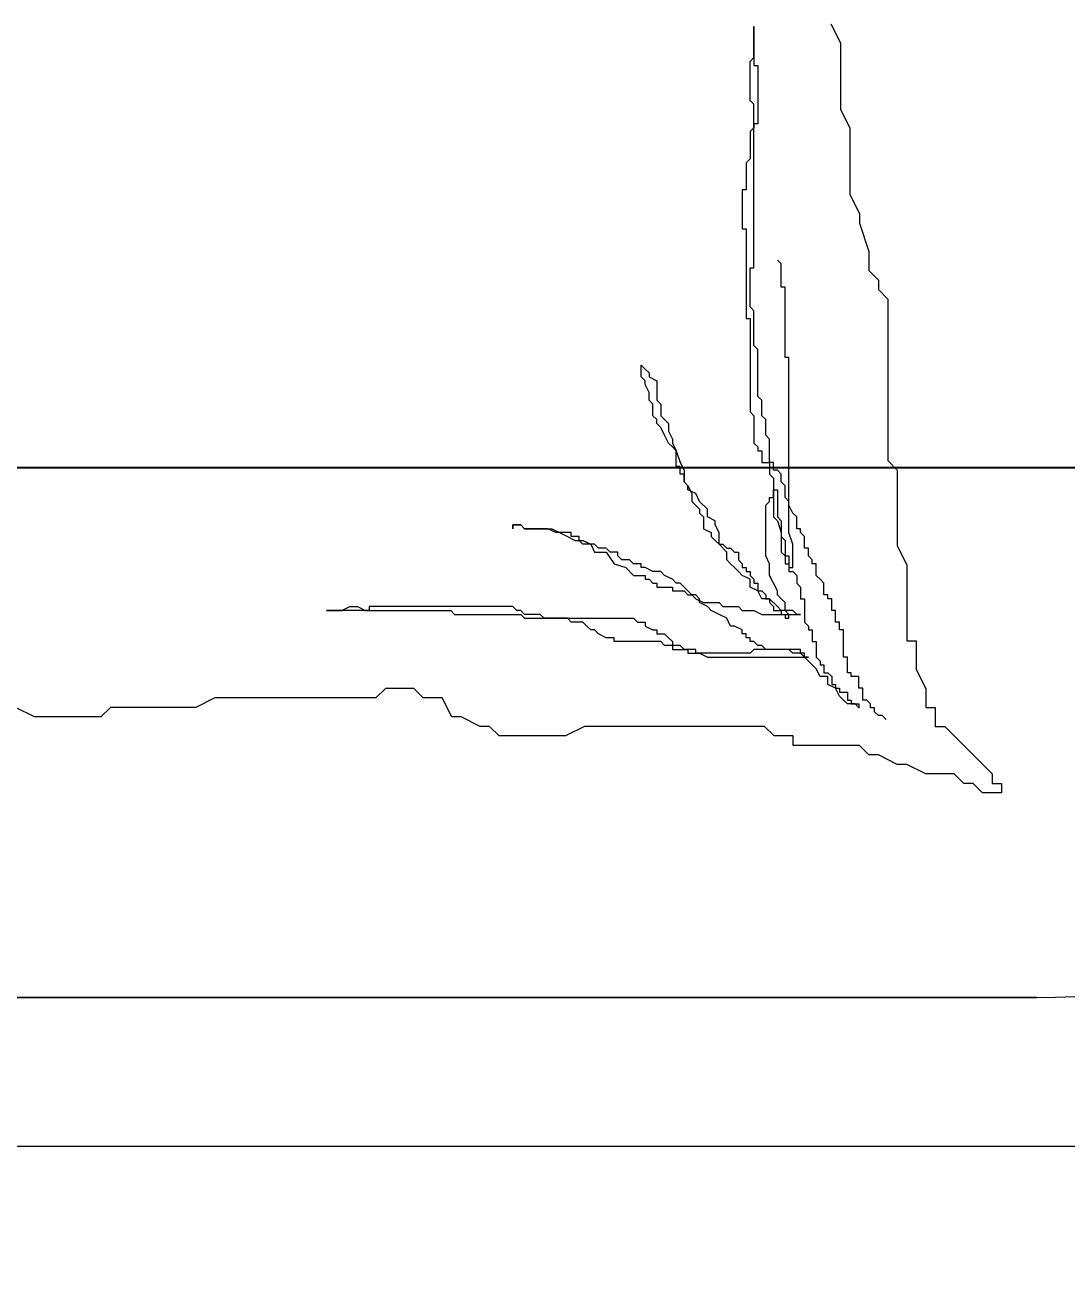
# Model space of a CAD drawing. Extents: x 775040 to 808375, y 4159409 to 4163651.
# Drawn here: x 782509.55 to 782523.55, y 4160272.12 to 4160288.98 of the extents above; entities that cross this region are included whole.
import ezdxf

# ---------------------------------------------------------------- set-up
doc = ezdxf.new("R2010")
doc.units = 0
doc.header["$MEASUREMENT"] = 0
doc.header["$PDMODE"] = 3
doc.linetypes.add('DUZ', pattern=[500, 500])
doc.layers.get('0').update_dxf_attribs({"linetype": 'DUZ'})
for name, color, linetype, lineweight in [('Z_dış ölçü', 115, 'Continuous', 25), ('Z_iç ölçü dikey', 111, 'Continuous', 25), ('Z_iç ölçü yatay', 75, 'Continuous', 20), ('Z_tefriş', 73, 'Continuous', 5)]:
    doc.layers.add(name, color=color, linetype=linetype, lineweight=lineweight)
doc.styles.add('OLCUIC', font='ROMANS.SHX', dxfattribs={"width": 0.5})
doc.dimstyles.new('ölçü 50', dxfattribs={"dimtxt": 12.5, "dimasz": 7, "dimexe": 5.3, "dimexo": 5, "dimgap": 2.5, "dimtad": 1, "dimdec": 0, "dimzin": 9, "dimdsep": 46, "dimtxsty": 'OLCUIC', "dimblk1": 'ARCHTICK', "dimblk2": 'ARCHTICK', "dimsah": 1, "dimcen": 0, "dimdle": 5.5, "dimadec": 0, "dimazin": 0, "dimtfac": 1, "dimtdec": 0, "dimtix": 1, "dimtofl": 0, "dimtmove": 1, "dimatfit": 3, "dimldrblk": 'ARCHTICK', "dimfxl": 0, "dimtolj": 1, "dimtzin": 0, "dimarcsym": 0})

# ---------------------------------------------------------------- blocks, each defined once
blk = doc.blocks.new('YATAK 1')
at = {"layer": 'Z_tefriş'}
for p, q in [((-8791.057, 16917.306), (-8791.057, 17107.306)), ((-8793.057, 17095.306), (-8793.057, 16929.306)), ((-8793.057, 16929.306), (-8793.057, 17095.306)), ((-8796.315, 17094.456), (-8796.06, 17094.711)), ((-8796.06, 17094.711), (-8795.932, 17094.711)), ((-8795.932, 17094.838), (-8795.805, 17094.838)), ((-8795.932, 17094.711), (-8795.932, 17094.838)), ((-8795.805, 17094.838), (-8795.805, 17094.583)), ((-8795.805, 17094.583), (-8795.932, 17094.456)), ((-8796.443, 17094.329), (-8796.315, 17094.456)), ((-8795.932, 17094.456), (-8795.932, 17094.329)), ((-8796.698, 17094.074), (-8796.443, 17094.329)), ((-8795.932, 17094.329), (-8796.06, 17094.201)), ((-8796.698, 17093.946), (-8796.698, 17094.074)), ((-8796.06, 17094.201), (-8796.06, 17093.819)), ((-8796.953, 17093.946), (-8796.698, 17093.946)), ((-8796.953, 17093.819), (-8796.953, 17093.946)), ((-8797.463, 17093.691), (-8797.208, 17093.819)), ((-8797.208, 17093.819), (-8796.953, 17093.819)), ((-8796.06, 17093.819), (-8796.187, 17093.564)), ((-8799.122, 17093.436), (-8798.867, 17093.564)), ((-8798.867, 17093.564), (-8797.846, 17093.564)), ((-8797.846, 17093.691), (-8797.463, 17093.691)), ((-8797.846, 17093.564), (-8797.846, 17093.691)), ((-8796.187, 17093.564), (-8796.187, 17093.436)), ((-8800.27, 17093.309), (-8800.142, 17093.436)), ((-8800.142, 17093.436), (-8799.122, 17093.436)), ((-8796.187, 17093.436), (-8796.315, 17093.181)), ((-8802.566, 17093.181), (-8802.439, 17093.309)), ((-8802.439, 17093.309), (-8800.27, 17093.309)), ((-8796.79, 17093.286), (-8796.843, 17093.234)), ((-8796.843, 17093.234), (-8796.843, 17093.182)), ((-8803.46, 17092.926), (-8803.077, 17093.054)), ((-8803.077, 17093.054), (-8802.822, 17093.054)), ((-8802.822, 17093.054), (-8802.694, 17093.181)), ((-8802.694, 17093.181), (-8802.566, 17093.181)), ((-8797, 17093.077), (-8797.052, 17093.025)), ((-8797.052, 17093.025), (-8797.052, 17092.973)), ((-8796.947, 17093.077), (-8797, 17093.077)), ((-8796.947, 17093.129), (-8796.947, 17093.077)), ((-8796.895, 17093.129), (-8796.947, 17093.129)), ((-8796.843, 17093.182), (-8796.895, 17093.129)), ((-8796.315, 17093.054), (-8796.443, 17092.926)), ((-8796.315, 17093.181), (-8796.315, 17093.054)), ((-8803.842, 17092.799), (-8803.587, 17092.926)), ((-8803.587, 17092.926), (-8803.46, 17092.926)), ((-8797.366, 17092.92), (-8797.366, 17092.816)), ((-8797.209, 17092.92), (-8797.366, 17092.92)), ((-8797.209, 17092.973), (-8797.209, 17092.92)), ((-8797.052, 17092.973), (-8797.209, 17092.973)), ((-8796.947, 17092.92), (-8797, 17092.868)), ((-8797, 17092.92), (-8796.947, 17092.92)), ((-8797, 17092.816), (-8797, 17092.92)), ((-8797, 17092.868), (-8797, 17092.764)), ((-8796.443, 17092.926), (-8796.443, 17092.034)), ((-8804.991, 17092.671), (-8804.735, 17092.799)), ((-8804.735, 17092.799), (-8803.842, 17092.799)), ((-8797.994, 17092.711), (-8797.994, 17092.659)), ((-8797.627, 17092.711), (-8797.994, 17092.711)), ((-8797.627, 17092.764), (-8797.627, 17092.711)), ((-8797.418, 17092.764), (-8797.627, 17092.764)), ((-8797.418, 17092.816), (-8797.418, 17092.764)), ((-8797.366, 17092.816), (-8797.418, 17092.816)), ((-8797.157, 17092.764), (-8797.052, 17092.764)), ((-8797.157, 17092.659), (-8797.157, 17092.764)), ((-8797.052, 17092.711), (-8797.104, 17092.659)), ((-8797.052, 17092.816), (-8797, 17092.816)), ((-8797.052, 17092.764), (-8797.052, 17092.816)), ((-8797, 17092.764), (-8797.052, 17092.711)), ((-8806.139, 17092.544), (-8805.884, 17092.671)), ((-8805.884, 17092.671), (-8804.991, 17092.671)), ((-8798.412, 17092.554), (-8798.412, 17092.502)), ((-8798.255, 17092.554), (-8798.412, 17092.554)), ((-8798.255, 17092.607), (-8798.255, 17092.554)), ((-8798.098, 17092.607), (-8798.255, 17092.607)), ((-8798.098, 17092.659), (-8798.098, 17092.607)), ((-8797.994, 17092.659), (-8798.098, 17092.659)), ((-8797.418, 17092.502), (-8797.366, 17092.554)), ((-8797.366, 17092.554), (-8797.261, 17092.554)), ((-8797.209, 17092.607), (-8797.261, 17092.502)), ((-8797.261, 17092.607), (-8797.209, 17092.607)), ((-8797.261, 17092.554), (-8797.261, 17092.607)), ((-8797.104, 17092.659), (-8797.209, 17092.607)), ((-8797.209, 17092.659), (-8797.157, 17092.659)), ((-8797.209, 17092.607), (-8797.209, 17092.659)), ((-8798.674, 17092.398), (-8798.726, 17092.345)), ((-8798.621, 17092.45), (-8798.674, 17092.398)), ((-8798.464, 17092.45), (-8798.621, 17092.45)), ((-8798.464, 17092.502), (-8798.464, 17092.45)), ((-8798.412, 17092.502), (-8798.464, 17092.502)), ((-8797.627, 17092.345), (-8797.575, 17092.398)), ((-8797.575, 17092.398), (-8797.523, 17092.398)), ((-8797.523, 17092.45), (-8797.418, 17092.45)), ((-8797.523, 17092.398), (-8797.523, 17092.45)), ((-8797.366, 17092.398), (-8797.47, 17092.345)), ((-8797.418, 17092.45), (-8797.418, 17092.502)), ((-8797.366, 17092.502), (-8797.366, 17092.398)), ((-8797.261, 17092.502), (-8797.366, 17092.502)), ((-8799.249, 17092.189), (-8799.301, 17092.136)), ((-8799.092, 17092.189), (-8799.249, 17092.189)), ((-8799.092, 17092.241), (-8799.092, 17092.189)), ((-8798.988, 17092.241), (-8799.092, 17092.241)), ((-8798.935, 17092.293), (-8798.988, 17092.241)), ((-8798.883, 17092.293), (-8798.935, 17092.293)), ((-8798.883, 17092.345), (-8798.883, 17092.293)), ((-8798.726, 17092.345), (-8798.883, 17092.345)), ((-8798.412, 17092.189), (-8798.098, 17092.189)), ((-8798.412, 17092.136), (-8798.412, 17092.189)), ((-8798.098, 17092.189), (-8798.046, 17092.241)), ((-8798.046, 17092.241), (-8797.994, 17092.241)), ((-8797.994, 17092.293), (-8797.837, 17092.293)), ((-8797.994, 17092.241), (-8797.994, 17092.293)), ((-8797.837, 17092.345), (-8797.627, 17092.345)), ((-8797.837, 17092.293), (-8797.837, 17092.345)), ((-8797.68, 17092.189), (-8797.68, 17092.136)), ((-8797.627, 17092.189), (-8797.68, 17092.189)), ((-8797.627, 17092.189), (-8797.68, 17092.136)), ((-8797.523, 17092.293), (-8797.627, 17092.189)), ((-8797.627, 17092.241), (-8797.627, 17092.189)), ((-8797.627, 17090.882), (-8797.627, 17092.241)), ((-8797.47, 17092.345), (-8797.523, 17092.293)), ((-8799.563, 17092.032), (-8799.668, 17091.979)), ((-8799.511, 17092.084), (-8799.563, 17092.032)), ((-8799.354, 17092.084), (-8799.511, 17092.084)), ((-8799.354, 17092.136), (-8799.354, 17092.084)), ((-8799.301, 17092.136), (-8799.354, 17092.136)), ((-8799.144, 17092.032), (-8799.301, 17091.979)), ((-8798.831, 17092.032), (-8799.144, 17092.032)), ((-8798.831, 17091.979), (-8798.831, 17092.032)), ((-8798.778, 17092.032), (-8798.726, 17092.084)), ((-8798.778, 17091.979), (-8798.778, 17092.032)), ((-8798.726, 17092.084), (-8798.621, 17092.084)), ((-8798.621, 17092.084), (-8798.569, 17092.136)), ((-8798.569, 17092.136), (-8798.412, 17092.136)), ((-8798.203, 17092.084), (-8798.255, 17092.032)), ((-8798.255, 17092.032), (-8798.255, 17091.875)), ((-8798.203, 17092.136), (-8798.203, 17092.084)), ((-8798.203, 17091.614), (-8798.203, 17092.136)), ((-8797.732, 17092.136), (-8797.732, 17091.666)), ((-8797.68, 17092.136), (-8797.732, 17092.136)), ((-8797.68, 17092.032), (-8797.732, 17091.979)), ((-8797.68, 17092.136), (-8797.68, 17092.032)), ((-8796.57, 17092.034), (-8796.57, 17091.779)), ((-8796.443, 17092.034), (-8796.57, 17092.034)), ((-8802.911, 17091.875), (-8802.963, 17091.823)), ((-8802.597, 17091.875), (-8802.911, 17091.875)), ((-8802.597, 17091.927), (-8802.597, 17091.875)), ((-8801.656, 17091.927), (-8802.597, 17091.927)), ((-8801.656, 17091.979), (-8801.656, 17091.927)), ((-8799.301, 17091.979), (-8801.656, 17091.979)), ((-8800.086, 17091.875), (-8800.138, 17091.823)), ((-8799.982, 17091.875), (-8800.086, 17091.875)), ((-8799.929, 17091.927), (-8799.982, 17091.875)), ((-8799.772, 17091.927), (-8799.929, 17091.927)), ((-8799.72, 17091.979), (-8799.772, 17091.927)), ((-8799.668, 17091.979), (-8799.72, 17091.979)), ((-8799.511, 17091.823), (-8799.458, 17091.875)), ((-8799.458, 17091.823), (-8799.301, 17091.875)), ((-8799.458, 17091.875), (-8799.249, 17091.875)), ((-8799.301, 17091.875), (-8799.04, 17091.875)), ((-8799.249, 17091.875), (-8799.197, 17091.927)), ((-8799.197, 17091.927), (-8798.988, 17091.927)), ((-8799.04, 17091.875), (-8798.988, 17091.927)), ((-8798.988, 17091.979), (-8798.778, 17091.979)), ((-8798.988, 17091.927), (-8798.988, 17091.979)), ((-8798.988, 17091.927), (-8798.883, 17091.927)), ((-8798.883, 17091.979), (-8798.831, 17091.979)), ((-8798.883, 17091.927), (-8798.883, 17091.979)), ((-8798.412, 17091.875), (-8798.464, 17091.823)), ((-8798.36, 17091.927), (-8798.412, 17091.875)), ((-8798.255, 17091.927), (-8798.36, 17091.927)), ((-8798.255, 17091.875), (-8798.307, 17091.823)), ((-8798.203, 17091.979), (-8798.255, 17091.927)), ((-8798.255, 17091.875), (-8798.203, 17091.875)), ((-8798.255, 17091.77), (-8798.255, 17091.875)), ((-8798.151, 17091.979), (-8798.203, 17091.979)), ((-8798.203, 17091.927), (-8798.151, 17091.927)), ((-8798.203, 17091.875), (-8798.203, 17091.927)), ((-8798.151, 17091.927), (-8798.151, 17091.979)), ((-8797.732, 17091.979), (-8797.732, 17091.509)), ((-8800.557, 17091.718), (-8800.609, 17091.666)), ((-8800.243, 17091.718), (-8800.557, 17091.718)), ((-8800.243, 17091.77), (-8800.243, 17091.718)), ((-8800.138, 17091.77), (-8800.243, 17091.77)), ((-8800.243, 17091.718), (-8800.086, 17091.718)), ((-8800.243, 17091.614), (-8800.243, 17091.718)), ((-8800.138, 17091.823), (-8800.138, 17091.77)), ((-8800.086, 17091.718), (-8800.034, 17091.77)), ((-8800.034, 17091.77), (-8799.877, 17091.77)), ((-8799.877, 17091.823), (-8799.511, 17091.823)), ((-8799.877, 17091.77), (-8799.877, 17091.823)), ((-8799.877, 17091.77), (-8799.511, 17091.77)), ((-8799.772, 17091.77), (-8799.877, 17091.77)), ((-8799.772, 17091.718), (-8799.772, 17091.77)), ((-8799.72, 17091.718), (-8799.772, 17091.718)), ((-8799.668, 17091.666), (-8799.72, 17091.718)), ((-8799.511, 17091.77), (-8799.458, 17091.823)), ((-8798.883, 17091.718), (-8798.988, 17091.666)), ((-8798.726, 17091.718), (-8798.883, 17091.718)), ((-8798.621, 17091.77), (-8798.726, 17091.718)), ((-8798.517, 17091.823), (-8798.621, 17091.77)), ((-8798.464, 17091.823), (-8798.517, 17091.823)), ((-8798.307, 17091.823), (-8798.412, 17091.718)), ((-8798.412, 17091.718), (-8798.36, 17091.718)), ((-8798.412, 17091.666), (-8798.412, 17091.718)), ((-8798.412, 17091.718), (-8798.412, 17091.614)), ((-8798.36, 17091.718), (-8798.307, 17091.77)), ((-8798.307, 17091.77), (-8798.255, 17091.77)), ((-8796.57, 17091.779), (-8796.698, 17091.652)), ((-8806.102, 17091.509), (-8805.579, 17091.509)), ((-8805.684, 17091.509), (-8806.102, 17091.509)), ((-8805.631, 17091.457), (-8805.684, 17091.509)), ((-8805.579, 17091.561), (-8804.794, 17091.561)), ((-8805.579, 17091.509), (-8805.579, 17091.561)), ((-8805.056, 17091.509), (-8805.108, 17091.457)), ((-8802.859, 17091.509), (-8805.056, 17091.509)), ((-8804.794, 17091.561), (-8804.794, 17091.509)), ((-8804.794, 17091.509), (-8804.742, 17091.509)), ((-8804.742, 17091.509), (-8804.69, 17091.457)), ((-8802.859, 17091.457), (-8802.859, 17091.509)), ((-8802.283, 17091.509), (-8802.336, 17091.457)), ((-8801.813, 17091.509), (-8802.283, 17091.509)), ((-8801.76, 17091.561), (-8801.813, 17091.509)), ((-8801.132, 17091.561), (-8801.76, 17091.561)), ((-8801.08, 17091.614), (-8801.132, 17091.561)), ((-8800.871, 17091.614), (-8801.08, 17091.614)), ((-8800.923, 17091.457), (-8800.871, 17091.509)), ((-8800.819, 17091.666), (-8800.871, 17091.614)), ((-8800.871, 17091.509), (-8800.505, 17091.509)), ((-8800.609, 17091.666), (-8800.819, 17091.666)), ((-8800.505, 17091.509), (-8800.452, 17091.561)), ((-8800.452, 17091.561), (-8800.4, 17091.561)), ((-8800.4, 17091.614), (-8800.243, 17091.614)), ((-8800.4, 17091.561), (-8800.4, 17091.614)), ((-8798.988, 17091.666), (-8799.668, 17091.666)), ((-8798.726, 17091.457), (-8798.674, 17091.509)), ((-8798.674, 17091.509), (-8798.621, 17091.509)), ((-8798.621, 17091.561), (-8798.517, 17091.561)), ((-8798.621, 17091.509), (-8798.621, 17091.561)), ((-8798.517, 17091.561), (-8798.569, 17091.457)), ((-8798.517, 17091.614), (-8798.464, 17091.666)), ((-8798.517, 17091.561), (-8798.517, 17091.614)), ((-8798.412, 17091.614), (-8798.517, 17091.561)), ((-8798.464, 17091.666), (-8798.412, 17091.666)), ((-8798.255, 17091.509), (-8798.203, 17091.614)), ((-8798.255, 17091.352), (-8798.255, 17091.509)), ((-8797.784, 17091.561), (-8797.837, 17091.509)), ((-8797.837, 17091.509), (-8797.837, 17091.457)), ((-8797.732, 17091.666), (-8797.784, 17091.614)), ((-8797.784, 17091.614), (-8797.784, 17091.561)), ((-8797.732, 17091.509), (-8797.68, 17091.457)), ((-8796.698, 17091.652), (-8796.698, 17089.23)), ((-8805.108, 17091.457), (-8805.631, 17091.457)), ((-8804.69, 17091.457), (-8804.324, 17091.457)), ((-8804.324, 17091.457), (-8804.271, 17091.405)), ((-8804.271, 17091.405), (-8803.905, 17091.405)), ((-8803.905, 17091.405), (-8803.905, 17091.352)), ((-8803.905, 17091.352), (-8803.382, 17091.352)), ((-8803.382, 17091.405), (-8802.179, 17091.405)), ((-8803.382, 17091.352), (-8803.382, 17091.405)), ((-8802.336, 17091.457), (-8802.859, 17091.457)), ((-8802.179, 17091.457), (-8800.923, 17091.457)), ((-8802.179, 17091.405), (-8802.179, 17091.457)), ((-8798.935, 17091.3), (-8798.883, 17091.352)), ((-8798.883, 17091.352), (-8798.831, 17091.352)), ((-8798.831, 17091.405), (-8798.778, 17091.405)), ((-8798.831, 17091.352), (-8798.831, 17091.405)), ((-8798.778, 17091.457), (-8798.726, 17091.457)), ((-8798.778, 17091.405), (-8798.778, 17091.457)), ((-8798.726, 17091.352), (-8798.778, 17091.3)), ((-8798.674, 17091.457), (-8798.726, 17091.352)), ((-8798.569, 17091.457), (-8798.674, 17091.457)), ((-8798.307, 17091.3), (-8798.255, 17091.352)), ((-8797.994, 17091.352), (-8798.046, 17091.248)), ((-8797.941, 17091.352), (-8797.994, 17091.352)), ((-8797.941, 17091.405), (-8797.941, 17091.352)), ((-8797.889, 17091.405), (-8797.941, 17091.405)), ((-8797.889, 17091.457), (-8797.889, 17091.405)), ((-8797.837, 17091.457), (-8797.889, 17091.457)), ((-8797.68, 17091.457), (-8797.68, 17090.725)), ((-8799.092, 17091.195), (-8799.04, 17091.248)), ((-8799.092, 17091.143), (-8799.092, 17091.195)), ((-8799.04, 17091.3), (-8798.935, 17091.3)), ((-8799.04, 17091.248), (-8799.04, 17091.3)), ((-8798.883, 17091.195), (-8798.935, 17091.143)), ((-8798.831, 17091.248), (-8798.883, 17091.195)), ((-8798.778, 17091.3), (-8798.831, 17091.248)), ((-8798.307, 17091.091), (-8798.307, 17091.3)), ((-8798.046, 17091.195), (-8798.151, 17091.143)), ((-8798.046, 17091.248), (-8798.046, 17091.195)), ((-8799.301, 17091.039), (-8799.406, 17090.986)), ((-8799.144, 17091.039), (-8799.301, 17091.039)), ((-8799.197, 17090.986), (-8799.144, 17091.039)), ((-8799.144, 17091.091), (-8799.092, 17091.143)), ((-8799.04, 17091.143), (-8799.144, 17091.039)), ((-8799.144, 17091.039), (-8799.144, 17091.091)), ((-8798.935, 17091.143), (-8799.04, 17091.143)), ((-8798.36, 17091.039), (-8798.307, 17091.091)), ((-8798.36, 17090.83), (-8798.36, 17091.039)), ((-8798.203, 17091.039), (-8798.255, 17090.934)), ((-8798.151, 17091.143), (-8798.203, 17091.039)), ((-8799.615, 17090.882), (-8799.72, 17090.777)), ((-8799.511, 17090.882), (-8799.615, 17090.882)), ((-8799.458, 17090.986), (-8799.511, 17090.882)), ((-8799.406, 17090.986), (-8799.458, 17090.986)), ((-8799.354, 17090.83), (-8799.301, 17090.934)), ((-8799.301, 17090.934), (-8799.249, 17090.934)), ((-8799.249, 17090.934), (-8799.197, 17090.986)), ((-8798.307, 17090.882), (-8798.36, 17090.777)), ((-8798.255, 17090.934), (-8798.307, 17090.882)), ((-8797.68, 17090.777), (-8797.627, 17090.882)), ((-8799.929, 17090.621), (-8799.825, 17090.673)), ((-8799.825, 17090.725), (-8799.877, 17090.621)), ((-8799.72, 17090.777), (-8799.825, 17090.725)), ((-8799.825, 17090.673), (-8799.72, 17090.673)), ((-8799.72, 17090.673), (-8799.615, 17090.777)), ((-8799.615, 17090.777), (-8799.563, 17090.777)), ((-8799.563, 17090.777), (-8799.511, 17090.83)), ((-8799.511, 17090.83), (-8799.354, 17090.83)), ((-8798.464, 17090.673), (-8798.569, 17090.568)), ((-8798.412, 17090.777), (-8798.464, 17090.725)), ((-8798.464, 17090.673), (-8798.412, 17090.725)), ((-8798.464, 17090.725), (-8798.464, 17090.673)), ((-8798.464, 17090.621), (-8798.464, 17090.673)), ((-8798.412, 17090.725), (-8798.36, 17090.83)), ((-8798.36, 17090.777), (-8798.412, 17090.777)), ((-8797.732, 17090.725), (-8797.732, 17090.568)), ((-8797.68, 17090.725), (-8797.732, 17090.725)), ((-8797.68, 17090.621), (-8797.68, 17090.777)), ((-8800.4, 17090.464), (-8800.243, 17090.516)), ((-8800.243, 17090.516), (-8800.138, 17090.568)), ((-8800.191, 17090.516), (-8800.191, 17090.464)), ((-8800.086, 17090.516), (-8800.191, 17090.516)), ((-8800.138, 17090.568), (-8799.982, 17090.568)), ((-8800.086, 17090.568), (-8800.086, 17090.516)), ((-8799.982, 17090.568), (-8800.086, 17090.568)), ((-8799.982, 17090.568), (-8799.929, 17090.621)), ((-8799.929, 17090.621), (-8799.982, 17090.568)), ((-8799.877, 17090.621), (-8799.929, 17090.621)), ((-8798.569, 17090.568), (-8798.621, 17090.516)), ((-8798.621, 17090.516), (-8798.621, 17090.464)), ((-8798.517, 17090.568), (-8798.464, 17090.621)), ((-8798.517, 17090.411), (-8798.517, 17090.568)), ((-8797.732, 17090.568), (-8797.784, 17090.516)), ((-8797.784, 17090.516), (-8797.784, 17090.307)), ((-8797.732, 17090.621), (-8797.68, 17090.621)), ((-8797.732, 17090.411), (-8797.732, 17090.621)), ((-8800.819, 17090.307), (-8800.766, 17090.359)), ((-8800.766, 17090.359), (-8800.662, 17090.359)), ((-8800.662, 17090.359), (-8800.557, 17090.411)), ((-8800.505, 17090.359), (-8800.609, 17090.307)), ((-8800.557, 17090.411), (-8800.505, 17090.411)), ((-8800.505, 17090.411), (-8800.4, 17090.464)), ((-8800.452, 17090.411), (-8800.505, 17090.359)), ((-8800.4, 17090.464), (-8800.452, 17090.411)), ((-8800.191, 17090.464), (-8800.4, 17090.464)), ((-8798.674, 17090.411), (-8798.726, 17090.307)), ((-8798.621, 17090.464), (-8798.674, 17090.411)), ((-8798.569, 17090.411), (-8798.517, 17090.411)), ((-8798.569, 17090.202), (-8798.569, 17090.411)), ((-8797.941, 17090.307), (-8797.889, 17090.359)), ((-8797.889, 17090.359), (-8797.837, 17090.411)), ((-8797.837, 17090.411), (-8797.732, 17090.411)), ((-8801.394, 17090.098), (-8801.342, 17090.202)), ((-8801.342, 17090.202), (-8801.08, 17090.202)), ((-8801.08, 17090.202), (-8801.028, 17090.255)), ((-8801.028, 17090.255), (-8800.871, 17090.255)), ((-8800.871, 17090.255), (-8800.819, 17090.307)), ((-8800.819, 17090.202), (-8800.871, 17090.15)), ((-8800.766, 17090.202), (-8800.819, 17090.202)), ((-8800.714, 17090.255), (-8800.766, 17090.202)), ((-8800.609, 17090.307), (-8800.714, 17090.255)), ((-8798.726, 17090.307), (-8798.778, 17090.255)), ((-8798.778, 17090.255), (-8798.778, 17090.15)), ((-8798.621, 17090.202), (-8798.569, 17090.202)), ((-8798.621, 17090.15), (-8798.621, 17090.202)), ((-8797.994, 17090.202), (-8797.941, 17090.202)), ((-8797.994, 17090.15), (-8797.994, 17090.202)), ((-8797.941, 17090.202), (-8797.941, 17090.307)), ((-8797.784, 17090.307), (-8797.837, 17090.255)), ((-8797.837, 17090.255), (-8797.837, 17089.627)), ((-8801.551, 17089.993), (-8801.499, 17090.046)), ((-8801.394, 17089.993), (-8801.551, 17089.993)), ((-8801.499, 17090.046), (-8801.446, 17090.098)), ((-8801.446, 17090.098), (-8801.394, 17090.098)), ((-8801.342, 17090.046), (-8801.394, 17089.993)), ((-8801.289, 17090.046), (-8801.342, 17090.046)), ((-8801.185, 17090.098), (-8801.289, 17090.046)), ((-8801.08, 17090.098), (-8801.185, 17090.098)), ((-8801.028, 17090.15), (-8801.08, 17090.098)), ((-8800.871, 17090.15), (-8801.028, 17090.15)), ((-8798.883, 17089.993), (-8798.883, 17089.889)), ((-8798.831, 17089.993), (-8798.883, 17089.993)), ((-8798.778, 17090.15), (-8798.831, 17090.046)), ((-8798.831, 17090.046), (-8798.831, 17089.993)), ((-8798.726, 17090.046), (-8798.674, 17090.046)), ((-8798.726, 17089.889), (-8798.726, 17090.046)), ((-8798.674, 17090.098), (-8798.621, 17090.15)), ((-8798.674, 17090.046), (-8798.674, 17090.098)), ((-8798.098, 17090.046), (-8798.046, 17090.046)), ((-8798.098, 17089.941), (-8798.098, 17090.046)), ((-8798.046, 17090.046), (-8797.994, 17090.15)), ((-8798.883, 17089.889), (-8798.935, 17089.836)), ((-8798.935, 17089.836), (-8798.935, 17089.732)), ((-8798.831, 17089.784), (-8798.726, 17089.889)), ((-8798.151, 17089.889), (-8798.098, 17089.941)), ((-8798.151, 17088.425), (-8798.151, 17089.889)), ((-8799.04, 17089.68), (-8799.04, 17089.575)), ((-8798.988, 17089.68), (-8799.04, 17089.68)), ((-8798.935, 17089.732), (-8798.988, 17089.68)), ((-8798.883, 17089.627), (-8798.831, 17089.784)), ((-8799.04, 17089.575), (-8799.092, 17089.523)), ((-8799.092, 17089.523), (-8799.092, 17089.418)), ((-8799.04, 17089.523), (-8798.883, 17089.627)), ((-8799.04, 17089.366), (-8799.04, 17089.523)), ((-8797.889, 17089.523), (-8797.941, 17089.418)), ((-8797.889, 17089.627), (-8797.889, 17089.523)), ((-8797.837, 17089.627), (-8797.889, 17089.627)), ((-8799.092, 17089.418), (-8799.144, 17089.366)), ((-8799.144, 17089.314), (-8799.04, 17089.366)), ((-8799.144, 17089.366), (-8799.144, 17089.209)), ((-8797.941, 17089.418), (-8797.994, 17089.366)), ((-8797.994, 17089.366), (-8797.994, 17089.314)), ((-8799.249, 17089.157), (-8799.249, 17089.052)), ((-8799.197, 17089.157), (-8799.249, 17089.157)), ((-8799.197, 17089.209), (-8799.144, 17089.314)), ((-8799.197, 17089.105), (-8799.197, 17089.209)), ((-8799.144, 17089.209), (-8799.197, 17089.157)), ((-8798.046, 17089.262), (-8798.098, 17089.209)), ((-8798.098, 17089.209), (-8798.098, 17089.052)), ((-8797.994, 17089.314), (-8798.046, 17089.262)), ((-8796.698, 17089.23), (-8796.57, 17088.975)), ((-8799.301, 17089.052), (-8799.301, 17088.843)), ((-8799.249, 17089.052), (-8799.301, 17089.052)), ((-8799.301, 17088.896), (-8799.249, 17089)), ((-8799.249, 17089), (-8799.197, 17089.105)), ((-8798.098, 17089.052), (-8798.151, 17089)), ((-8798.151, 17089), (-8798.151, 17088.687)), ((-8799.354, 17088.791), (-8799.301, 17088.896)), ((-8799.301, 17088.843), (-8799.354, 17088.739)), ((-8796.57, 17088.975), (-8796.57, 17088.082)), ((-8799.354, 17088.425), (-8799.354, 17088.791)), ((-8799.354, 17088.739), (-8799.354, 17088.425)), ((-8798.151, 17088.687), (-8798.203, 17088.634)), ((-8798.203, 17088.634), (-8798.203, 17088.425)), ((-8799.406, 17088.373), (-8799.354, 17088.425)), ((-8799.354, 17088.425), (-8799.406, 17088.373)), ((-8799.406, 17088.268), (-8799.406, 17088.373)), ((-8799.406, 17088.373), (-8799.406, 17088.268)), ((-8798.255, 17088.321), (-8798.307, 17088.268)), ((-8798.203, 17088.425), (-8798.255, 17088.373)), ((-8798.255, 17088.373), (-8798.255, 17088.321)), ((-8798.203, 17088.373), (-8798.151, 17088.425)), ((-8798.203, 17087.484), (-8798.203, 17088.373)), ((-8799.354, 17088.268), (-8799.406, 17088.268)), ((-8799.406, 17088.268), (-8799.354, 17088.268)), ((-8798.307, 17088.268), (-8798.307, 17086.334)), ((-8796.57, 17088.082), (-8796.698, 17087.955)), ((-8796.698, 17087.828), (-8796.825, 17087.573)), ((-8796.698, 17087.955), (-8796.698, 17087.828)), ((-8798.255, 17087.432), (-8798.203, 17087.484)), ((-8796.825, 17087.573), (-8796.825, 17087.445)), ((-8798.255, 17086.282), (-8798.255, 17087.432)), ((-8796.825, 17087.445), (-8797.08, 17087.318)), ((-8797.08, 17087.318), (-8797.08, 17087.063)), ((-8797.08, 17087.063), (-8797.208, 17086.935)), ((-8797.208, 17086.935), (-8797.208, 17086.553)), ((-8797.208, 17086.553), (-8797.08, 17086.425)), ((-8798.307, 17086.334), (-8798.255, 17086.334)), ((-8798.307, 17086.178), (-8798.255, 17086.282)), ((-8798.255, 17086.334), (-8798.255, 17085.76)), ((-8797.08, 17086.425), (-8797.08, 17084.258)), ((-8798.307, 17086.073), (-8798.307, 17086.178)), ((-8798.255, 17085.969), (-8798.307, 17086.073)), ((-8798.255, 17085.76), (-8798.255, 17085.969)), ((-8797.08, 17084.258), (-8796.953, 17084.003)), ((-8796.953, 17084.003), (-8796.953, 17082.856)), ((-8796.953, 17082.856), (-8796.825, 17082.729)), ((-8796.825, 17082.729), (-8796.825, 17081.836)), ((-8796.825, 17081.836), (-8796.953, 17081.582))]:
    blk.add_line(p, q, dxfattribs=at)
for centre, radius, start, end in [((-8869.156, 17029.428), 77, 8.77456, 80.20549), ((-8803.057, 17095.306), 10, 0, 90)]:
    blk.add_arc(centre, radius, start, end, dxfattribs=at)
blk = doc.blocks.new('_ARCHTICK')
at = {"color": 0, "linetype": 'ByBlock', "const_width": 0.15}
blk.add_lwpolyline([(-0.5, -0.5), (0.5, 0.5)], dxfattribs=at)
blk = doc.blocks.new('*D532')
at = {"layer": 'Defpoints', "color": 0, "linetype": 'Continuous', "transparency": 16777216}
for p in [(782562.643, 4160678.755), (782462.643, 4160083.755), (782462.643, 4159793.755)]:
    blk.add_point(p, dxfattribs=at)
at = {"layer": 'Z_dış ölçü', "color": 0, "linetype": 'Continuous', "lineweight": -2, "transparency": 16777216}
for p, q in [((782462.643, 4159801.755), (782462.643, 4159788.455)), ((782562.643, 4159801.755), (782562.643, 4159788.455)), ((782568.143, 4159793.755), (782457.143, 4159793.755))]:
    blk.add_line(p, q, dxfattribs=at)
at = {"layer": 'Z_dış ölçü', "color": 0, "linetype": 'Continuous', "lineweight": -2, "transparency": 16777216, "xscale": 7, "yscale": 7, "zscale": 7, "rotation": 180}
blk.add_blockref('_ARCHTICK', (782462.643, 4159793.755), dxfattribs=at)
at = {"layer": 'Z_dış ölçü', "color": 0, "linetype": 'Continuous', "lineweight": -2, "transparency": 16777216, "xscale": 7, "yscale": 7, "zscale": 7}
blk.add_blockref('_ARCHTICK', (782562.643, 4159793.755), dxfattribs=at)
at = {"layer": 'Z_dış ölçü', "color": 0, "linetype": 'Continuous', "transparency": 16777216, "insert": (782512.643, 4159802.505), "char_height": 12.5, "attachment_point": 5, "style": 'OLCUIC'}
blk.add_mtext('\\A1;100', dxfattribs=at)
blk = doc.blocks.new('*D679')
at = {"layer": 'Defpoints', "color": 0, "linetype": 'Continuous', "transparency": 16777216}
for p in [(782537.643, 4160263.105), (782537.643, 4160167.957), (782462.643, 4160108.755)]:
    blk.add_point(p, dxfattribs=at)
at = {"layer": 'Z_iç ölçü yatay', "color": 0, "linetype": 'Continuous', "lineweight": -2, "transparency": 16777216}
for p, q in [((782462.643, 4160255.105), (782462.643, 4160268.405)), ((782537.643, 4160255.105), (782537.643, 4160268.405)), ((782457.143, 4160263.105), (782543.143, 4160263.105))]:
    blk.add_line(p, q, dxfattribs=at)
at = {"layer": 'Z_iç ölçü yatay', "color": 0, "linetype": 'Continuous', "lineweight": -2, "transparency": 16777216, "xscale": 7, "yscale": 7, "zscale": 7, "rotation": 180}
blk.add_blockref('_ARCHTICK', (782462.643, 4160263.105), dxfattribs=at)
at = {"layer": 'Z_iç ölçü yatay', "color": 0, "linetype": 'Continuous', "lineweight": -2, "transparency": 16777216, "xscale": 7, "yscale": 7, "zscale": 7}
blk.add_blockref('_ARCHTICK', (782537.643, 4160263.105), dxfattribs=at)
at = {"layer": 'Z_iç ölçü yatay', "color": 0, "linetype": 'Continuous', "transparency": 16777216, "insert": (782500.143, 4160271.855), "char_height": 12.5, "attachment_point": 5, "style": 'OLCUIC'}
blk.add_mtext('\\A1;75', dxfattribs=at)
blk = doc.blocks.new('*D682')
at = {"layer": 'Defpoints', "color": 0, "linetype": 'Continuous', "transparency": 16777216}
for p in [(782117.643, 4160283.028), (782537.643, 4160214.652), (782117.643, 4160161.208)]:
    blk.add_point(p, dxfattribs=at)
at = {"layer": 'Z_iç ölçü yatay', "color": 0, "linetype": 'Continuous', "lineweight": -2, "transparency": 16777216}
for p, q in [((782117.643, 4160275.028), (782117.643, 4160288.328)), ((782537.643, 4160275.028), (782537.643, 4160288.328)), ((782543.143, 4160283.028), (782112.143, 4160283.028))]:
    blk.add_line(p, q, dxfattribs=at)
at = {"layer": 'Z_iç ölçü yatay', "color": 0, "linetype": 'Continuous', "lineweight": -2, "transparency": 16777216, "xscale": 7, "yscale": 7, "zscale": 7, "rotation": 180}
blk.add_blockref('_ARCHTICK', (782117.643, 4160283.028), dxfattribs=at)
at = {"layer": 'Z_iç ölçü yatay', "color": 0, "linetype": 'Continuous', "lineweight": -2, "transparency": 16777216, "xscale": 7, "yscale": 7, "zscale": 7}
blk.add_blockref('_ARCHTICK', (782537.643, 4160283.028), dxfattribs=at)
at = {"layer": 'Z_iç ölçü yatay', "color": 0, "linetype": 'Continuous', "transparency": 16777216, "insert": (782327.643, 4160291.778), "char_height": 12.5, "attachment_point": 5, "style": 'OLCUIC'}
blk.add_mtext('\\A1;420', dxfattribs=at)
blk = doc.blocks.new('*D772')
at = {"layer": 'Defpoints', "color": 0, "linetype": 'Continuous', "transparency": 16777216}
for p in [(782481.833, 4160443.755), (782537.643, 4160443.755), (782531.143, 4160243.755)]:
    blk.add_point(p, dxfattribs=at)
at = {"layer": 'Z_iç ölçü dikey', "color": 0, "linetype": 'Continuous', "lineweight": -2, "transparency": 16777216}
for p, q in [((782481.833, 4160238.255), (782481.833, 4160449.255)), ((782489.833, 4160443.755), (782476.533, 4160443.755)), ((782489.833, 4160243.755), (782476.533, 4160243.755))]:
    blk.add_line(p, q, dxfattribs=at)
at = {"layer": 'Z_iç ölçü dikey', "color": 0, "linetype": 'Continuous', "lineweight": -2, "transparency": 16777216, "xscale": 7, "yscale": 7, "zscale": 7}
for p, rotation in [((782481.833, 4160443.755), 90), ((782481.833, 4160243.755), 270)]:
    blk.add_blockref('_ARCHTICK', p, dxfattribs=dict(at, rotation=rotation))
at = {"layer": 'Z_iç ölçü dikey', "color": 0, "linetype": 'Continuous', "transparency": 16777216, "insert": (782473.083, 4160343.755), "char_height": 12.5, "attachment_point": 5, "rotation": 90, "style": 'OLCUIC'}
blk.add_mtext('\\A1;200', dxfattribs=at)
blk = doc.blocks.new('*D802')
at = {"layer": 'Defpoints', "color": 0, "linetype": 'Continuous', "transparency": 16777216}
for p in [(782514.532, 4160643.755), (782460.017, 4160108.755), (782503.803, 4160108.755)]:
    blk.add_point(p, dxfattribs=at)
at = {"layer": 'Z_iç ölçü dikey', "color": 0, "linetype": 'Continuous', "lineweight": -2, "transparency": 16777216}
for p, q in [((782460.017, 4160649.255), (782460.017, 4160103.255)), ((782468.017, 4160643.755), (782454.717, 4160643.755)), ((782468.017, 4160108.755), (782454.717, 4160108.755))]:
    blk.add_line(p, q, dxfattribs=at)
at = {"layer": 'Z_iç ölçü dikey', "color": 0, "linetype": 'Continuous', "lineweight": -2, "transparency": 16777216, "xscale": 7, "yscale": 7, "zscale": 7}
for p, rotation in [((782460.017, 4160643.755), 90), ((782460.017, 4160108.755), 270)]:
    blk.add_blockref('_ARCHTICK', p, dxfattribs=dict(at, rotation=rotation))
at = {"layer": 'Z_iç ölçü dikey', "color": 0, "linetype": 'Continuous', "transparency": 16777216, "insert": (782451.267, 4160376.255), "char_height": 12.5, "attachment_point": 5, "rotation": 90, "style": 'OLCUIC'}
blk.add_mtext('\\A1;535', dxfattribs=at)

msp = doc.modelspace()

# ---------------------------------------------------------------- block references
at = {"layer": 'Z_tefriş', "rotation": 270}
msp.add_blockref('YATAK 1', (765427.837, 4151482.855), dxfattribs=at)

# ---------------------------------------------------------------- dimensions: what is measured, and where the dimension line sits
at = {"layer": 'Z_dış ölçü', "linetype": 'Continuous'}
dim = msp.add_linear_dim(base=(782462.643, 4159793.755), p1=(782562.643, 4160678.755), p2=(782462.643, 4160083.755), dimstyle='ölçü 50', override={"dimfxl": 8}, dxfattribs=at)
dim.commit()
dim.dimension.update_dxf_attribs({"geometry": '*D532', "text_midpoint": (782512.643, 4159802.505)})
at = {"layer": 'Z_iç ölçü dikey', "linetype": 'Continuous'}
for base, p1, p2, picture, middle in [((782460.017, 4160108.755), (782514.532, 4160643.755), (782503.803, 4160108.755), '*D802', (782451.267, 4160376.255)), ((782481.833, 4160443.755), (782531.143, 4160243.755), (782537.643, 4160443.755), '*D772', (782473.083, 4160343.755))]:
    dim = msp.add_linear_dim(base=base, p1=p1, p2=p2, angle=90, dimstyle='ölçü 50', override={"dimfxl": 8}, dxfattribs=at)
    dim.commit()
    dim.dimension.update_dxf_attribs({"geometry": picture, "text_midpoint": middle})
at = {"layer": 'Z_iç ölçü yatay', "linetype": 'Continuous'}
for base, p1, p2, picture, middle in [((782117.643, 4160283.028), (782537.643, 4160214.652), (782117.643, 4160161.208), '*D682', (782327.643, 4160291.778)), ((782537.643, 4160263.105), (782462.643, 4160108.755), (782537.643, 4160167.957), '*D679', (782500.143, 4160271.855))]:
    dim = msp.add_linear_dim(base=base, p1=p1, p2=p2, dimstyle='ölçü 50', override={"dimfxl": 8}, dxfattribs=at)
    dim.commit()
    dim.dimension.update_dxf_attribs({"geometry": picture, "text_midpoint": middle})

doc.saveas('drawing.dxf')
